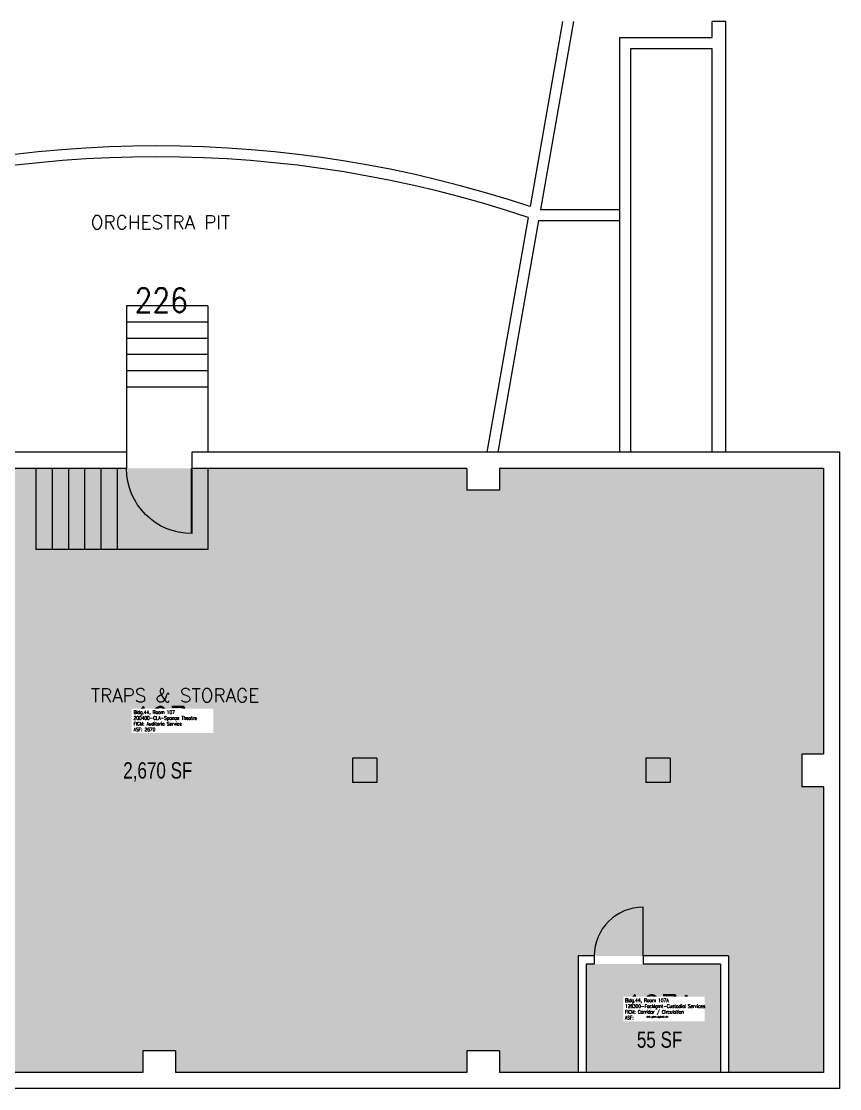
# Model space of a CAD drawing. Header units: inches. Extents: x 0 to 2615, y 0 to 2412.
# Drawn here: x 2011 to 2615, y 1624 to 2412 of the extents above; entities that cross this region are included whole.
import ezdxf
from ezdxf.enums import TextEntityAlignment as Align

# ---------------------------------------------------------------- set-up
doc = ezdxf.new("R2010")
doc.units = ezdxf.units.IN
doc.header["$LTSCALE"] = 10
doc.header["$MEASUREMENT"] = 0
for name, color, linetype in [('A-DOOR', 2, 'CONTINUOUS'), ('A-FLOR', 3, 'CONTINUOUS'), ('A-GRID', 1, 'CONTINUOUS'), ('A-IDEN-CNUM', 7, 'CONTINUOUS'), ('A-IDEN-RNUM', 7, 'CONTINUOUS'), ('A-IDEN-SNUM', 4, 'CONTINUOUS'), ('A-IDEN-TEXT', 4, 'CONTINUOUS'), ('A-IDEN-VNUM', 4, 'CONTINUOUS'), ('A-WALL', 5, 'CONTINUOUS'), ('AREA-ASSIGN', 7, 'CONTINUOUS'), ('AREA-TEXT', 3, 'CONTINUOUS'), ('Rooms-Category-Color', 7, 'CONTINUOUS'), ('Rooms-College-Color', 7, 'CONTINUOUS'), ('Rooms-Department-Color', 7, 'CONTINUOUS'), ('Rooms-Division-Color', 7, 'CONTINUOUS'), ('Rooms-Information', 7, 'CONTINUOUS')]:
    doc.layers.add(name, color=color, linetype=linetype)
doc.layers.get('A-GRID').off()
doc.layers.get('AREA-ASSIGN').off()
doc.styles.add('AREA', font='arial.ttf', dxfattribs={"width": 0.75, "height": 24})
doc.styles.add('ROOMFNUMBER', font='SIMPLEX', dxfattribs={"height": 0.83})
doc.styles.add('ROOMSNUMBER', font='txt.shx', dxfattribs={"height": 0.08333})
doc.styles.add('ROOMVNUMBER', font='simplex.shx', dxfattribs={"width": 0.85})

# ---------------------------------------------------------------- blocks, each defined once
blk = doc.blocks.new('DOOR')
at = {"layer": 'A-DOOR', "const_width": 0.0833}
blk.add_lwpolyline([(0, 0), (0, 3)], dxfattribs=at)
at = {"layer": 'A-DOOR'}
blk.add_arc((0, 0), 3, 90, 180, dxfattribs=at)

msp = doc.modelspace()

# ---------------------------------------------------------------- hatches: boundary and pattern name
at = {"layer": 'Rooms-Category-Color', "true_color": 0xffe090}
msp.add_hatch(color=41, dxfattribs=at).paths.add_polyline_path([(2101.11, 1652), (2125.11, 1652), (2125.11, 1636), (2340.11, 1636), (2340.11, 1652), (2364.11, 1652), (2364.11, 1636), (2422.11, 1636), (2422.11, 1722), (2426.15, 1722), (2462.15, 1722), (2533.11, 1722), (2533.11, 1636), (2603.11, 1636), (2603.11, 1846.96), (2587.12, 1846.96), (2587.12, 1870.96), (2603.11, 1870.96), (2603.11, 2081.96), (2364.11, 2081.96), (2364.11, 2065.96), (2340.11, 2065.96), (2340.11, 2081.96), (1886.11, 2081.96), (1886.11, 2065.96), (1862.11, 2065.96), (1862.11, 2081.96), (1621.11, 2081.96), (1621.11, 2055.96), (1621.11, 1986), (1721.11, 1986), (1721.11, 1758), (1775.11, 1758), (1775.11, 1636), (1862.11, 1636), (1862.11, 1652), (1886.11, 1652), (1886.11, 1636), (2101.11, 1636)])
at = {"layer": 'Rooms-Category-Color', "true_color": 0xadadad}
msp.add_hatch(color=253, dxfattribs=at).paths.add_polyline_path([(2527.11, 1636), (2527.11, 1716), (2428.11, 1716), (2428.11, 1636)])
at = {"layer": 'Rooms-College-Color', "true_color": 0xb2d6e9}
msp.add_hatch(color=254, dxfattribs=at).paths.add_polyline_path([(2101.11, 1652), (2125.11, 1652), (2125.11, 1636), (2340.11, 1636), (2340.11, 1652), (2364.11, 1652), (2364.11, 1636), (2422.11, 1636), (2422.11, 1722), (2426.15, 1722), (2462.15, 1722), (2533.11, 1722), (2533.11, 1636), (2603.11, 1636), (2603.11, 1846.96), (2587.12, 1846.96), (2587.12, 1870.96), (2603.11, 1870.96), (2603.11, 2081.96), (2364.11, 2081.96), (2364.11, 2065.96), (2340.11, 2065.96), (2340.11, 2081.96), (1886.11, 2081.96), (1886.11, 2065.96), (1862.11, 2065.96), (1862.11, 2081.96), (1621.11, 2081.96), (1621.11, 2055.96), (1621.11, 1986), (1721.11, 1986), (1721.11, 1758), (1775.11, 1758), (1775.11, 1636), (1862.11, 1636), (1862.11, 1652), (1886.11, 1652), (1886.11, 1636), (2101.11, 1636)])
at = {"layer": 'Rooms-College-Color', "true_color": 0xadadad}
msp.add_hatch(color=253, dxfattribs=at).paths.add_polyline_path([(2527.11, 1636), (2527.11, 1716), (2428.11, 1716), (2428.11, 1636)])
at = {"layer": 'Rooms-Department-Color', "true_color": 0xb2d6e9}
msp.add_hatch(color=254, dxfattribs=at).paths.add_polyline_path([(2101.11, 1652), (2125.11, 1652), (2125.11, 1636), (2340.11, 1636), (2340.11, 1652), (2364.11, 1652), (2364.11, 1636), (2422.11, 1636), (2422.11, 1722), (2426.15, 1722), (2462.15, 1722), (2533.11, 1722), (2533.11, 1636), (2603.11, 1636), (2603.11, 1846.96), (2587.12, 1846.96), (2587.12, 1870.96), (2603.11, 1870.96), (2603.11, 2081.96), (2364.11, 2081.96), (2364.11, 2065.96), (2340.11, 2065.96), (2340.11, 2081.96), (1886.11, 2081.96), (1886.11, 2065.96), (1862.11, 2065.96), (1862.11, 2081.96), (1621.11, 2081.96), (1621.11, 2055.96), (1621.11, 1986), (1721.11, 1986), (1721.11, 1758), (1775.11, 1758), (1775.11, 1636), (1862.11, 1636), (1862.11, 1652), (1886.11, 1652), (1886.11, 1636), (2101.11, 1636)])
at = {"layer": 'Rooms-Department-Color', "true_color": 0xacacac}
msp.add_hatch(color=253, dxfattribs=at).paths.add_polyline_path([(2527.11, 1636), (2527.11, 1716), (2428.11, 1716), (2428.11, 1636)])
at = {"layer": 'Rooms-Division-Color', "true_color": 0xb2d6e9}
msp.add_hatch(color=254, dxfattribs=at).paths.add_polyline_path([(2101.11, 1652), (2125.11, 1652), (2125.11, 1636), (2340.11, 1636), (2340.11, 1652), (2364.11, 1652), (2364.11, 1636), (2422.11, 1636), (2422.11, 1722), (2426.15, 1722), (2462.15, 1722), (2533.11, 1722), (2533.11, 1636), (2603.11, 1636), (2603.11, 1846.96), (2587.12, 1846.96), (2587.12, 1870.96), (2603.11, 1870.96), (2603.11, 2081.96), (2364.11, 2081.96), (2364.11, 2065.96), (2340.11, 2065.96), (2340.11, 2081.96), (1886.11, 2081.96), (1886.11, 2065.96), (1862.11, 2065.96), (1862.11, 2081.96), (1621.11, 2081.96), (1621.11, 2055.96), (1621.11, 1986), (1721.11, 1986), (1721.11, 1758), (1775.11, 1758), (1775.11, 1636), (1862.11, 1636), (1862.11, 1652), (1886.11, 1652), (1886.11, 1636), (2101.11, 1636)])
at = {"layer": 'Rooms-Division-Color', "true_color": 0xadadad}
msp.add_hatch(color=253, dxfattribs=at).paths.add_polyline_path([(2527.11, 1636), (2527.11, 1716), (2428.11, 1716), (2428.11, 1636)])

# ---------------------------------------------------------------- linework, layer by layer
at = {"layer": 'A-FLOR'}
for p, q in [((2089.11, 2201.96), (2089.11, 2093.96)), ((2149.11, 2201.96), (2089.11, 2201.96)), ((2149.11, 2201.96), (2149.11, 2093.96)), ((2149.11, 2189.96), (2089.11, 2189.96)), ((2149.11, 2177.96), (2089.11, 2177.96)), ((2149.11, 2165.96), (2089.11, 2165.96)), ((2149.11, 2153.96), (2089.11, 2153.96)), ((2149.11, 2141.96), (2089.11, 2141.96)), ((2022.11, 2081.96), (2022.11, 2021.96)), ((2034.11, 2081.96), (2034.11, 2021.96)), ((2046.11, 2081.96), (2046.11, 2021.96)), ((2058.11, 2081.96), (2058.11, 2021.96)), ((2070.11, 2081.96), (2070.11, 2021.96)), ((2082.11, 2081.96), (2082.11, 2021.96)), ((2149.11, 2081.96), (2149.11, 2021.96)), ((2149.11, 2021.96), (2022.11, 2021.96))]:
    msp.add_line(p, q, dxfattribs=at)
at = {"layer": 'A-WALL'}
for p, q in [((2410.71, 2412), (2386.71, 2275.19)), ((2418.87, 2412), (2394.49, 2273)), ((2531.11, 2412), (2521.12, 2412)), ((2521.12, 2400), (2521.12, 2412)), ((2531.11, 2093.96), (2531.11, 2412)), ((2453.08, 2093.96), (2453.08, 2400)), ((2453.08, 2400), (2521.12, 2400)), ((2461.12, 2093.96), (2461.12, 2391.96)), ((2461.12, 2391.96), (2521.12, 2391.96)), ((2521.12, 2093.96), (2521.12, 2391.96)), ((2394.49, 2273), (2453.08, 2273)), ((2385.3, 2267.18), (2354.91, 2093.96)), ((2393.08, 2264.96), (2363.08, 2093.96)), ((2393.08, 2264.96), (2453.08, 2264.96)), ((2089.11, 2093.96), (1549.11, 2093.96)), ((2089.11, 2093.96), (2089.11, 2081.96)), ((2615.11, 2093.96), (2137.11, 2093.96)), ((2137.11, 2093.96), (2137.11, 2081.96)), ((2615.11, 2093.96), (2615.11, 1624)), ((2089.11, 2081.96), (1886.11, 2081.96)), ((2340.11, 2081.96), (2137.11, 2081.96)), ((2340.11, 2081.96), (2340.11, 2065.96)), ((2603.11, 2081.96), (2364.11, 2081.96)), ((2364.11, 2081.96), (2364.11, 2065.96)), ((2603.11, 2081.96), (2603.11, 1870.96)), ((2364.11, 2065.96), (2340.11, 2065.96)), ((2273.62, 1867.96), (2255.62, 1867.96)), ((2255.62, 1867.96), (2255.62, 1849.96)), ((2273.62, 1867.96), (2273.62, 1849.96)), ((2472.18, 1867.96), (2472.18, 1849.96)), ((2490.18, 1867.96), (2472.18, 1867.96)), ((2490.18, 1867.96), (2490.18, 1849.96)), ((2603.11, 1870.96), (2587.12, 1870.96)), ((2587.12, 1870.96), (2587.12, 1846.96)), ((2273.62, 1849.96), (2255.62, 1849.96)), ((2490.18, 1849.96), (2472.18, 1849.96)), ((2603.11, 1846.96), (2587.12, 1846.96)), ((2603.11, 1846.96), (2603.11, 1636)), ((2422.11, 1722), (2422.11, 1636)), ((2434.11, 1722), (2422.11, 1722)), ((2434.11, 1722), (2434.11, 1716)), ((2533.11, 1722), (2470.11, 1722)), ((2470.11, 1722), (2470.11, 1716)), ((2533.11, 1722), (2533.11, 1636)), ((2428.11, 1716), (2428.11, 1636)), ((2434.11, 1716), (2428.11, 1716)), ((2527.11, 1716), (2470.11, 1716)), ((2527.11, 1716), (2527.11, 1636)), ((2101.11, 1652), (2101.11, 1636)), ((2125.11, 1652), (2101.11, 1652)), ((2125.11, 1652), (2125.11, 1636)), ((2340.11, 1652), (2340.11, 1636)), ((2364.11, 1652), (2340.11, 1652)), ((2364.11, 1652), (2364.11, 1636)), ((2101.11, 1636), (1886.11, 1636)), ((2340.11, 1636), (2125.11, 1636)), ((2603.11, 1636), (2364.11, 1636)), ((2615.11, 1624), (1549.11, 1624))]:
    msp.add_line(p, q, dxfattribs=at)
for radius, start, end in [(869.04, 71.511, 108.489), (861, 71.43067, 108.56933)]:
    msp.add_arc((2111.11, 1451), radius, start, end, dxfattribs=at)

# ---------------------------------------------------------------- block references
at = {"layer": 'A-GRID', "xscale": 12, "yscale": 12, "zscale": 12}
msp.add_blockref('DOOR', (2470.11, 1722), dxfattribs=at)
at = {"layer": 'AREA-ASSIGN', "xscale": -16.03655257076025, "yscale": 16.03655257321382, "zscale": 16.03655257411697, "rotation": 179.9999998452735}
msp.add_blockref('DOOR', (2137.11, 2081.96), dxfattribs=at)

# ---------------------------------------------------------------- texts
at = {"layer": 'A-IDEN-CNUM', "style": 'ROOMSNUMBER'}
msp.add_text('CAD #044-0_0107-0A', height=1, dxfattribs=at).set_placement((2472.85, 1676.43))
at = {"layer": 'A-IDEN-RNUM', "style": 'ROOMSNUMBER'}
msp.add_text('0107-A0', height=1, dxfattribs=at).set_placement((2472.85, 1679.43))
at = {"layer": 'A-IDEN-SNUM', "style": 'ROOMSNUMBER'}
msp.add_text('04400107A0', height=1, dxfattribs=at).set_placement((2472.85, 1679.43))
at = {"layer": 'A-IDEN-TEXT', "style": 'ROOMFNUMBER'}
for s, p in [('ORCHESTRA PIT', (2062.67, 2258.59)), ('TRAPS & STORAGE', (2062.67, 1909.39))]:
    msp.add_text(s, height=9.96, dxfattribs=at).set_placement(p)
at = {"layer": 'A-IDEN-VNUM', "style": 'ROOMVNUMBER', "width": 0.85}
for s, p in [('226', (2094.98, 2197.05)), ('107', (2094.23, 1887.84)), ('107A', (2456.72, 1675.09))]:
    msp.add_text(s, height=18, dxfattribs=at).set_placement(p)
at = {"layer": 'AREA-TEXT', "style": 'AREA', "width": 0.75}
for s, p in [('2,670 SF', (2112.11, 1858.98)), ('55 SF', (2482.29, 1660.18))]:
    msp.add_text(s, height=12, dxfattribs=at).set_placement(p, align=Align.MIDDLE_CENTER)

# ---------------------------------------------------------------- next in the draw order: texts
at = {"layer": 'Rooms-Information', "char_height": 2.5714, "width": 57.6, "attachment_point": 7, "style": 'ROOMVNUMBER', "bg_fill": 3, "box_fill_scale": 1.5, "bg_fill_color": 256, "bg_fill_true_color": 13158600, "bg_fill_transparency": 0}
for s, insert in [('Bldg.44, Room 107^M^J200400-CLA-Spanos Theatre^M^JFICM: Auditoria Service^M^JASF: 2670', (2094.23, 1887.84)), ('Bldg.44, Room 107A^M^J128300-FacMgmt-Custodial Services^M^JFICM: Corridor / Circulation^M^JASF: ', (2456.72, 1675.09))]:
    msp.add_mtext(s, dxfattribs=dict(at, insert=insert))

doc.saveas('drawing.dxf')
